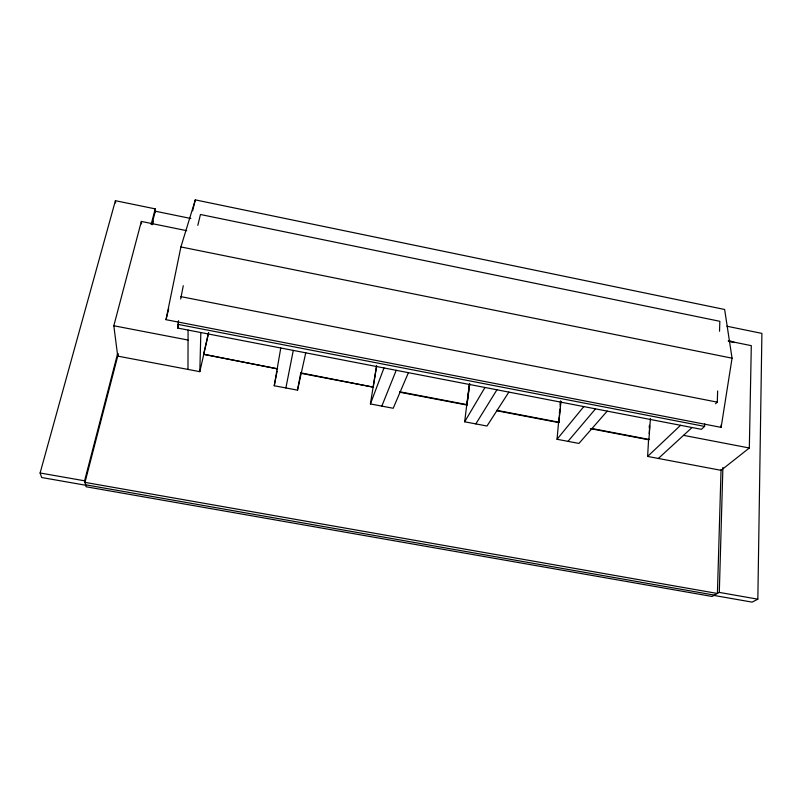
<?xml version="1.0" encoding="UTF-8"?>
<svg xmlns="http://www.w3.org/2000/svg" width="802" height="802" viewBox="0 0 802 802"><rect width="100%" height="100%" fill="white"/><g stroke="black" fill="none" stroke-linecap="round" stroke-linejoin="round"><path stroke-width="1.2" d="M187.979 369.421L188.079 330.073M713.94 595.425L752.106 602.122L757.84 599.184L761.9 333.401L726.953 326.234M648.607 438.975L647.625 456.428L721.038 470.323L749.329 447.997L751.304 345.662L728.176 340.95M186.706 230.665L141.352 221.432L113.824 325.762L117.724 356.118L199.828 371.667L200.831 332.539M721.058 469.521L717.419 593.47L84.972 482.373L118.345 353.712M117.543 353.903L84.591 480.809L86.065 486.764L712.086 596.467L719.304 592.407L722.893 467.446M721.128 427.376L732.056 358.183L724.637 309.482L195.307 199.878L180.901 246.936L166.014 319.677L721.128 427.376L721.198 424.89M203.608 354.283L277.572 368.86L203.608 354.283L208.51 332.67M715.544 403.757L717.289 402.153L717.65 390.955M719.524 331.256L719.845 321.301L200.44 214.495L197.823 225.352M178.505 320.68L177.693 328.058L701.349 429.321L704.607 426.403L704.687 423.917M649.239 427.767L649.379 425.271M649.249 433.581L649.67 426.073M590.342 428.639L648.898 439.837L650.422 418.604M496.468 410.704L558.804 422.614L560.017 409.07M560.237 406.604L560.688 401.682M558.804 422.614L560.979 401.301M607.214 411.115L578.944 443.426L557.039 439.275L558.934 418.293M559.375 413.361L559.706 409.652M560.157 404.719L560.488 401.01M508.869 392.108L486.994 426.022L464.659 421.792L468.518 390.835M468.829 388.358L469.29 384.639M399.536 392.178L466.924 405.05L469.541 384.058M466.924 405.05L469.761 383.657M408.408 372.679L393.201 408.268L370.414 403.947L376.519 365.923M300.7 373.281L373.201 387.135L376.669 366.053M305.752 352.82L297.502 390.153L274.244 385.752L280.78 347.998M297.502 390.153L300.75 372.94M285.883 387.957L293.281 350.414M274.244 385.752L277.131 371.166M199.828 371.667L208.68 332.69M177.693 328.058L178.565 324.419M180.681 299.006L183.277 285.723M166.014 319.677L168.681 308.79M192.64 210.766L195.307 199.878M151.127 224.58L155.207 208.871L115.408 200.7L40.1 472.99L41.684 477.521L85.684 485.24M151.859 224.52L155.317 211.207L190.856 218.495M152.53 224.68L153.463 221.091M373.201 387.135L300.79 372.86M370.414 403.947L383.978 367.948M381.822 406.113L396.208 370.313M464.659 421.792L484.959 387.476M475.847 423.907L496.929 389.792M557.039 439.275L583.796 406.594M568.006 441.351L595.515 408.86M647.625 456.428L680.567 425.301M658.372 458.463L692.046 427.526M85.573 484.799L714.472 595.124M40.1 472.99L84.591 480.809M719.304 592.407L757.84 599.184M399.707 391.777L467.145 404.669M496.719 410.323L559.094 422.243M591.886 428.509L649.259 439.476M113.824 325.762L188.059 340.048M683.535 435.346L749.329 447.997M177.633 324.299L704.607 426.403M180.65 296.59L717.289 402.153M180.901 246.936L732.056 358.183M728.647 340.82L732.266 341.552M729.91 341.542L734.762 342.534M115.408 200.7L115.638 202.946M141.352 221.432L141.523 223.898M155.207 208.871L155.357 212.179"/></g></svg>
